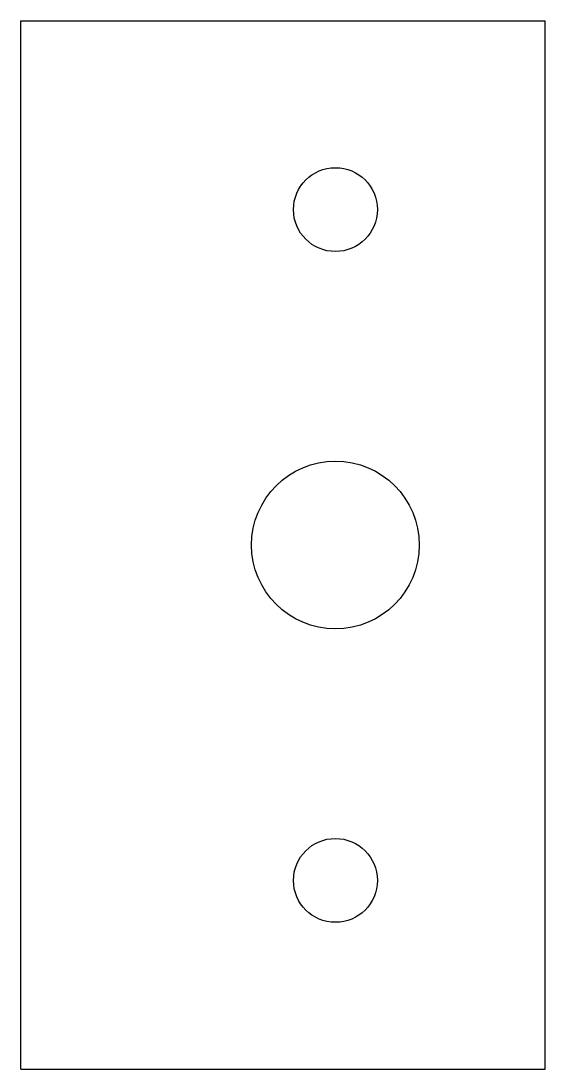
# Model space of a CAD drawing. Extents: x 0 to 12.5, y 0 to 25.
import ezdxf

# ---------------------------------------------------------------- set-up
doc = ezdxf.new("R2010")
doc.units = 0
doc.layers.get('0').update_dxf_attribs({"linetype": 'continuous'})

# ---------------------------------------------------------------- blocks, each defined once
blk = doc.blocks.new('SHAPE2DVIEW')
at = {"color": 0}
for p, q in [((0, 0), (0, 25)), ((0, 25), (12.5, 25)), ((12.5, 0), (12.5, 25)), ((0, 0), (12.5, 0))]:
    blk.add_line(p, q, dxfattribs=at)
for centre, radius in [((7.5, 20.5), 1), ((7.5, 12.5), 2), ((7.5, 4.5), 1)]:
    blk.add_circle(centre, radius, dxfattribs=at)

msp = doc.modelspace()

# ---------------------------------------------------------------- block references
at = {"color": 0}
msp.add_blockref('SHAPE2DVIEW', (0, 0), dxfattribs=at)

doc.saveas('drawing.dxf')
